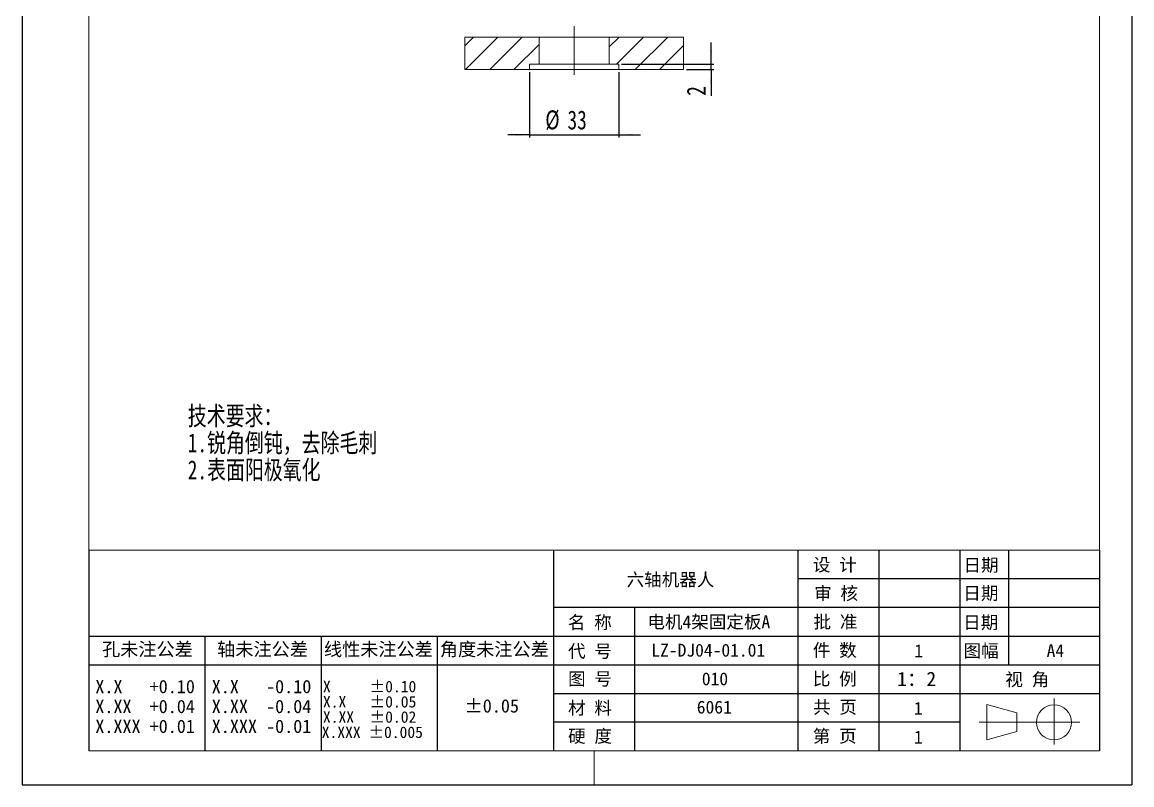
# Model space of a CAD drawing. Header units: millimetres. Extents: x 2 to 210, y 2 to 296.
# Drawn here: x 2.5 to 207.8, y 1.5 to 142.6 of the extents above; entities that cross this region are included whole.
import ezdxf

# ---------------------------------------------------------------- set-up
doc = ezdxf.new("R2010")
doc.units = ezdxf.units.MM
doc.linetypes.add('SLD-中心线', pattern=[34.29, 30.48, -1.27, 1.27, -1.27])
doc.linetypes.add('SLD-实线', pattern=[0])
for name, color, linetype in [('FORMAT', 7, 'SLD-实线'), ('图框', 7, 'SLD-实线'), ('标注层', 96, 'SLD-实线')]:
    doc.layers.add(name, color=color, linetype=linetype)
doc.layers.add('粗实线', color=7, linetype='SLD-实线', lineweight=15)
doc.styles.add('SLDTEXTSTYLE0', font='HYSWLONGFANGSONG.TTF', dxfattribs={"bigfont": 'bigfont'})
doc.styles.add('SLDTEXTSTYLE1', font='SIMSUN.TTC')
doc.styles.add('SLDTEXTSTYLE2', font='SIMSUN.TTC', dxfattribs={"bigfont": 'bigfont'})
doc.styles.add('SLDTEXTSTYLE3', font='HYSWLONGFANGSONG.TTF')
doc.dimstyles.new('SLDDIMSTYLE1', dxfattribs={"dimtxt": 3.5, "dimasz": 2.6, "dimexe": 0, "dimexo": 0.0625, "dimgap": 0.875, "dimtad": 1, "dimdec": 3, "dimlfac": 2, "dimrnd": 1e-09, "dimzin": 12, "dimdsep": 46, "dimtxsty": 'SLDTEXTSTYLE3', "dimsah": 1, "dimcen": 0.09, "dimadec": 0, "dimazin": 3, "dimtfac": 1, "dimtdec": 3, "dimtmove": 0, "dimatfit": 0, "dimfxl": 0, "dimfrac": 2, "dimtolj": 1, "dimtzin": 12, "dimarcsym": 0})

# ---------------------------------------------------------------- blocks, each defined once
blk = doc.blocks.new('SW_NOTE_0')
at = {"color": 0, "linetype": 'Continuous', "lineweight": 0, "char_height": 3.5, "attachment_point": 1, "style": 'SLDTEXTSTYLE0'}
for s, insert in [('\\M+18B5A术\\M+19776\\M+18B81\\M+18146', (0, 4.51)), ('1.锐\\M+18A70\\M+1937C钝\\M+18143\\M+18B8E\\M+18F9C\\M+196D1\\M+18E68', (0, -0.49)), ('2.\\M+1955C\\M+196CA阳极氧\\M+189BB', (0, -5.49))]:
    blk.add_mtext(s, dxfattribs=dict(at, insert=insert))
blk = doc.blocks.new('SW_NOTE_1')
at = {"layer": 'FORMAT', "color": 0, "char_height": 2.4625, "attachment_point": 2, "style": 'SLDTEXTSTYLE1'}
for s, insert in [('X.X   +0.10', (7.62, 2.87)), ('X.XX  +0.04', (7.62, -0.81)), ('X.XXX +0.01', (7.62, -4.49))]:
    blk.add_mtext(s, dxfattribs=dict(at, insert=insert))
blk = doc.blocks.new('SW_NOTE_2')
at = {"layer": 'FORMAT', "color": 0, "char_height": 2.4625, "attachment_point": 2, "style": 'SLDTEXTSTYLE1'}
for s, insert in [('X.X   -0.10', (7.62, 2.87)), ('X.XX  -0.04', (7.62, -0.81)), ('X.XXX -0.01', (7.62, -4.49))]:
    blk.add_mtext(s, dxfattribs=dict(at, insert=insert))
blk = doc.blocks.new('SW_NOTE_3')
at = {"layer": 'FORMAT', "color": 0, "char_height": 2.1167, "attachment_point": 2, "style": 'SLDTEXTSTYLE1'}
for s, insert in [('X     ±0.10', (7.18, 2.46)), ('X.X   ±0.05', (7.18, -0.36)), ('X.XX  ±0.02', (7.18, -3.18)), (' X.XXX ±0.005', (6.96, -6))]:
    blk.add_mtext(s, dxfattribs=dict(at, insert=insert))
blk = doc.blocks.new('_D_31')
at = {"layer": '标注层'}
for p, q in [((96.38, 133.39), (96.38, 121.29)), ((112.88, 133.39), (112.88, 121.29)), ((96.38, 121.79), (92.38, 121.79)), ((96.38, 121.79), (112.88, 121.79)), ((112.88, 121.79), (116.88, 121.79))]:
    blk.add_line(p, q, dxfattribs=at)
for points in [[(96.38, 121.79), (93.78, 121.99), (93.78, 121.59)], [(112.88, 121.79), (115.48, 121.59), (115.48, 121.99)]]:
    blk.add_solid(points, dxfattribs=at)
at = {"layer": '标注层', "char_height": 3.5, "attachment_point": 1, "style": 'SLDTEXTSTYLE3'}
for s, insert in [('%%c', (99.28, 126.32, 17.55)), ('33', (103.39, 126.3, 17.55))]:
    blk.add_mtext(s, dxfattribs=dict(at, insert=insert))
blk = doc.blocks.new('_D_32')
at = {"layer": '标注层'}
for p, q in [((129.97, 134.89), (129.97, 138.89)), ((113.38, 134.89), (130.47, 134.89)), ((125.38, 133.89), (130.47, 133.89)), ((129.97, 133.89), (129.97, 134.89)), ((129.97, 133.89), (129.97, 129.02))]:
    blk.add_line(p, q, dxfattribs=at)
for points in [[(129.97, 134.89), (130.17, 137.49), (129.77, 137.49)], [(129.97, 133.89), (129.77, 131.29), (130.17, 131.29)]]:
    blk.add_solid(points, dxfattribs=at)
at = {"layer": '标注层', "insert": (125.46, 129.02, 17.55), "char_height": 3.5, "attachment_point": 1, "rotation": 90, "style": 'SLDTEXTSTYLE3'}
blk.add_mtext('2', dxfattribs=at)

msp = doc.modelspace()

# ---------------------------------------------------------------- hatches: boundary and pattern name
at = {"linetype": 'SLD-实线', "lineweight": 0}
h = msp.add_hatch(dxfattribs=at)
h.set_pattern_fill('ANSI31', style=0)
h.paths.add_polyline_path([(98.13202, 134.89374), (98.13202, 139.89374), (84.38202, 139.89374), (84.38202, 133.89374), (96.38202, 133.89374), (96.38202, 134.89374)], flags=0)
h = msp.add_hatch(dxfattribs=at)
h.set_pattern_fill('ANSI31', style=0)
h.paths.add_polyline_path([(124.88202, 133.89374), (124.88202, 139.89374), (111.13202, 139.89374), (111.13202, 134.89374), (112.88202, 134.89374), (112.88202, 133.89374)], flags=0)

# ---------------------------------------------------------------- linework, layer by layer
at = {"color": 7, "linetype": 'SLD-实线', "lineweight": 15}
for p, q in [((84.38202, 139.89374), (84.38202, 133.89374)), ((98.13202, 139.89374), (84.38202, 139.89374)), ((98.13202, 134.89374), (98.13202, 139.89374)), ((98.13202, 139.89374), (111.13202, 139.89374)), ((111.13202, 139.89374), (111.13202, 134.89374)), ((124.88202, 139.89374), (111.13202, 139.89374)), ((124.88202, 133.89374), (124.88202, 139.89374)), ((96.38202, 133.89374), (84.38202, 133.89374)), ((98.13202, 134.89374), (96.38202, 134.89374)), ((96.38202, 133.89374), (96.38202, 134.89374)), ((96.38202, 133.89374), (112.88202, 133.89374)), ((111.13202, 134.89374), (98.13202, 134.89374)), ((112.88202, 134.89374), (111.13202, 134.89374)), ((112.88202, 134.89374), (112.88202, 133.89374)), ((124.88202, 133.89374), (112.88202, 133.89374))]:
    msp.add_line(p, q, dxfattribs=at)
at = {"color": 7, "linetype": 'SLD-中心线', "lineweight": 0}
for p, q in [((193.4139, 17.45643), (193.4139, 8.97129)), ((179.5871, 13.1), (187.83671, 13.1)), ((187.83671, 13.1), (198.16938, 13.1))]:
    msp.add_line(p, q, dxfattribs=at)
at = {"layer": 'FORMAT'}
for p, q in [((14.8, 44.9), (14.8, 7.8)), ((100.8, 44.9), (100.8, 7.8)), ((146, 44.9), (146, 7.8)), ((161, 44.9), (161, 7.8)), ((176, 44.9), (176, 7.8)), ((185, 44.9), (185, 23.7)), ((201.8, 44.9), (201.8, 7.8)), ((201.8, 39.6), (146, 39.6)), ((201.8, 34.3), (100.8, 34.3)), ((115.8, 34.3), (115.8, 7.8)), ((14.8, 29), (201.8, 29)), ((36.3, 29), (36.3, 7.8)), ((57.8, 29), (57.8, 7.8)), ((79.3, 29), (79.3, 7.8)), ((14.8, 23.7), (201.8, 23.7)), ((100.8, 18.4), (201.8, 18.4)), ((176, 13.1), (100.8, 13.1))]:
    msp.add_line(p, q, dxfattribs=at)
at = {"layer": '图框'}
for p, q in [((2.5, 295.8), (2.5, 1.5)), ((207.8, 295.8), (207.8, 1.5)), ((2.5, 1.5), (207.8, 1.5))]:
    msp.add_line(p, q, dxfattribs=at)
at = {"layer": '标注层', "linetype": 'SLD-中心线', "lineweight": 0, "ltscale": 0.5}
msp.add_line((104.63202, 141.89374), (104.63202, 132.89374), dxfattribs=at)
at = {"layer": '粗实线'}
for p, q in [((14.8, 289.8), (14.8, 7.8)), ((201.8, 289.8), (201.8, 7.8)), ((14.8, 44.9), (201.8, 44.9)), ((180.9814, 16.35), (180.9814, 9.85)), ((186.5005, 14.83951), (180.9814, 16.35)), ((186.5005, 11.36049), (186.5005, 14.83951)), ((180.9814, 9.85), (186.5005, 11.36049)), ((14.8, 7.8), (201.8, 7.8)), ((14.8, 7.8), (201.8, 7.8)), ((108.3, 7.8), (108.3, 1.5))]:
    msp.add_line(p, q, dxfattribs=at)
msp.add_circle((193.4139, 13.04527), 3.25, dxfattribs=at)

# ---------------------------------------------------------------- block references
at = {"color": 7, "linetype": 'Continuous', "lineweight": 0}
msp.add_blockref('SW_NOTE_0', (33.13195, 67.03302), dxfattribs=at)
at = {"layer": 'FORMAT'}
for name, p in [('SW_NOTE_1', (17.62425, 18.04631)), ('SW_NOTE_2', (39.16283, 18.04631)), ('SW_NOTE_3', (59.60123, 18.28821))]:
    msp.add_blockref(name, p, dxfattribs=at)

# ---------------------------------------------------------------- texts
at = {"color": 7, "linetype": 'Continuous', "lineweight": 0, "char_height": 2.38125, "attachment_point": 2}
for s, insert, style in [('\\M+1985A轴\\M+18AF7\\M+18AED\\M+1906C', (122.44756, 40.66513), 'SLDTEXTSTYLE2'), ('电\\M+18AF74\\M+189CB\\M+18CC5\\M+192E8\\M+194C2A', (129.53622, 32.84752), 'SLDTEXTSTYLE2'), ('LZ-DJ04-01.01', (129.437, 27.60583), 'SLDTEXTSTYLE1'), ('1', (168.37008, 27.49944), 'SLDTEXTSTYLE1'), ('010', (130.67724, 22.29834), 'SLDTEXTSTYLE1'), ('6061', (130.55321, 17.07183), 'SLDTEXTSTYLE1')]:
    msp.add_mtext(s, dxfattribs=dict(at, insert=insert, style=style))
at = {"layer": 'FORMAT', "attachment_point": 2}
for s, insert, char_height, style in [('设 计', (152.8441, 43.4064), 2.38125, 'SLDTEXTSTYLE2'), ('\\M+193FA\\M+18AFA', (179.89561, 43.35938), 2.38125, 'SLDTEXTSTYLE2'), ('审 \\M+18A6A', (153.08109, 38.12446), 2.38125, 'SLDTEXTSTYLE2'), ('\\M+193FA\\M+18AFA', (179.86819, 38.14323), 2.38125, 'SLDTEXTSTYLE2'), ('\\M+196BC \\M+18FCC', (107.5225, 32.75638), 2.38125, 'SLDTEXTSTYLE2'), ('\\M+194E1 \\M+18F79', (152.96654, 32.84752), 2.38125, 'SLDTEXTSTYLE2'), ('\\M+193FA\\M+18AFA', (179.85181, 32.75103), 2.38125, 'SLDTEXTSTYLE2'), ('\\M+18D45\\M+196A2\\M+1928D\\M+18CF6\\M+18DB7', (25.6761, 27.8303), 2.4625, 'SLDTEXTSTYLE2'), ('轴\\M+196A2\\M+1928D\\M+18CF6\\M+18DB7', (46.97232, 27.8303), 2.4625, 'SLDTEXTSTYLE2'), ('线\\M+190AB\\M+196A2\\M+1928D\\M+18CF6\\M+18DB7', (68.40897, 27.8303), 2.4625, 'SLDTEXTSTYLE2'), ('\\M+18A70\\M+19378\\M+196A2\\M+1928D\\M+18CF6\\M+18DB7', (89.85915, 27.8303), 2.4625, 'SLDTEXTSTYLE2'), ('\\M+191E3 \\M+18D86', (107.55248, 27.43198), 2.38125, 'SLDTEXTSTYLE2'), ('\\M+18C8F \\M+19094', (152.8441, 27.60583), 2.38125, 'SLDTEXTSTYLE2'), ('图\\M+1959D', (179.91052, 27.49944), 2.38125, 'SLDTEXTSTYLE2'), ('A4', (193.65941, 27.525), 2.38125, 'SLDTEXTSTYLE1'), ('\\M+194E4 \\M+197E1', (152.8441, 22.29834), 2.38125, 'SLDTEXTSTYLE2'), ('图 \\M+18D86', (107.55248, 22.29834), 2.38125, 'SLDTEXTSTYLE2'), ('1\\M+181462', (167.99469, 22.41953), 2.645833, 'SLDTEXTSTYLE2'), ('视 \\M+18A70', (188.46133, 22.19085), 2.38125, 'SLDTEXTSTYLE2'), ('±0.05', (89.39041, 17.33779), 2.4625, 'SLDTEXTSTYLE1'), ('\\M+18DDE \\M+197BF', (107.55248, 16.90858), 2.38125, 'SLDTEXTSTYLE2'), ('\\M+18BA4 页', (152.88254, 17.07183), 2.38125, 'SLDTEXTSTYLE2'), ('1', (168.29784, 16.84385), 2.38125, 'SLDTEXTSTYLE1'), ('\\M+18D64 \\M+19378', (107.55248, 11.71362), 2.38125, 'SLDTEXTSTYLE2'), ('\\M+191E6 页', (152.8441, 11.71362), 2.38125, 'SLDTEXTSTYLE2'), ('1', (168.31314, 11.51611), 2.38125, 'SLDTEXTSTYLE1')]:
    msp.add_mtext(s, dxfattribs=dict(at, insert=insert, char_height=char_height, style=style))

# ---------------------------------------------------------------- dimensions: what is measured, and where the dimension line sits
at = {"layer": '标注层'}
dim = msp.add_linear_dim(base=(129.97377, 134.89374), p1=(124.88202, 133.89374), p2=(112.88202, 134.89374), angle=90, dimstyle='SLDDIMSTYLE1', dxfattribs=at)
dim.commit()
dim.dimension.update_dxf_attribs({"geometry": '_D_32', "text_midpoint": (129.97377, 130.55768), "dimtype": 160})
dim = msp.add_linear_dim(base=(112.88202, 121.79288), p1=(96.38202, 133.89374), p2=(112.88202, 133.89374), text='%%c<>', dimstyle='SLDDIMSTYLE1', dxfattribs=at)
dim.commit()
dim.dimension.update_dxf_attribs({"geometry": '_D_31', "text_midpoint": (103.63602, 121.79288), "dimtype": 160})

doc.saveas('drawing.dxf')
